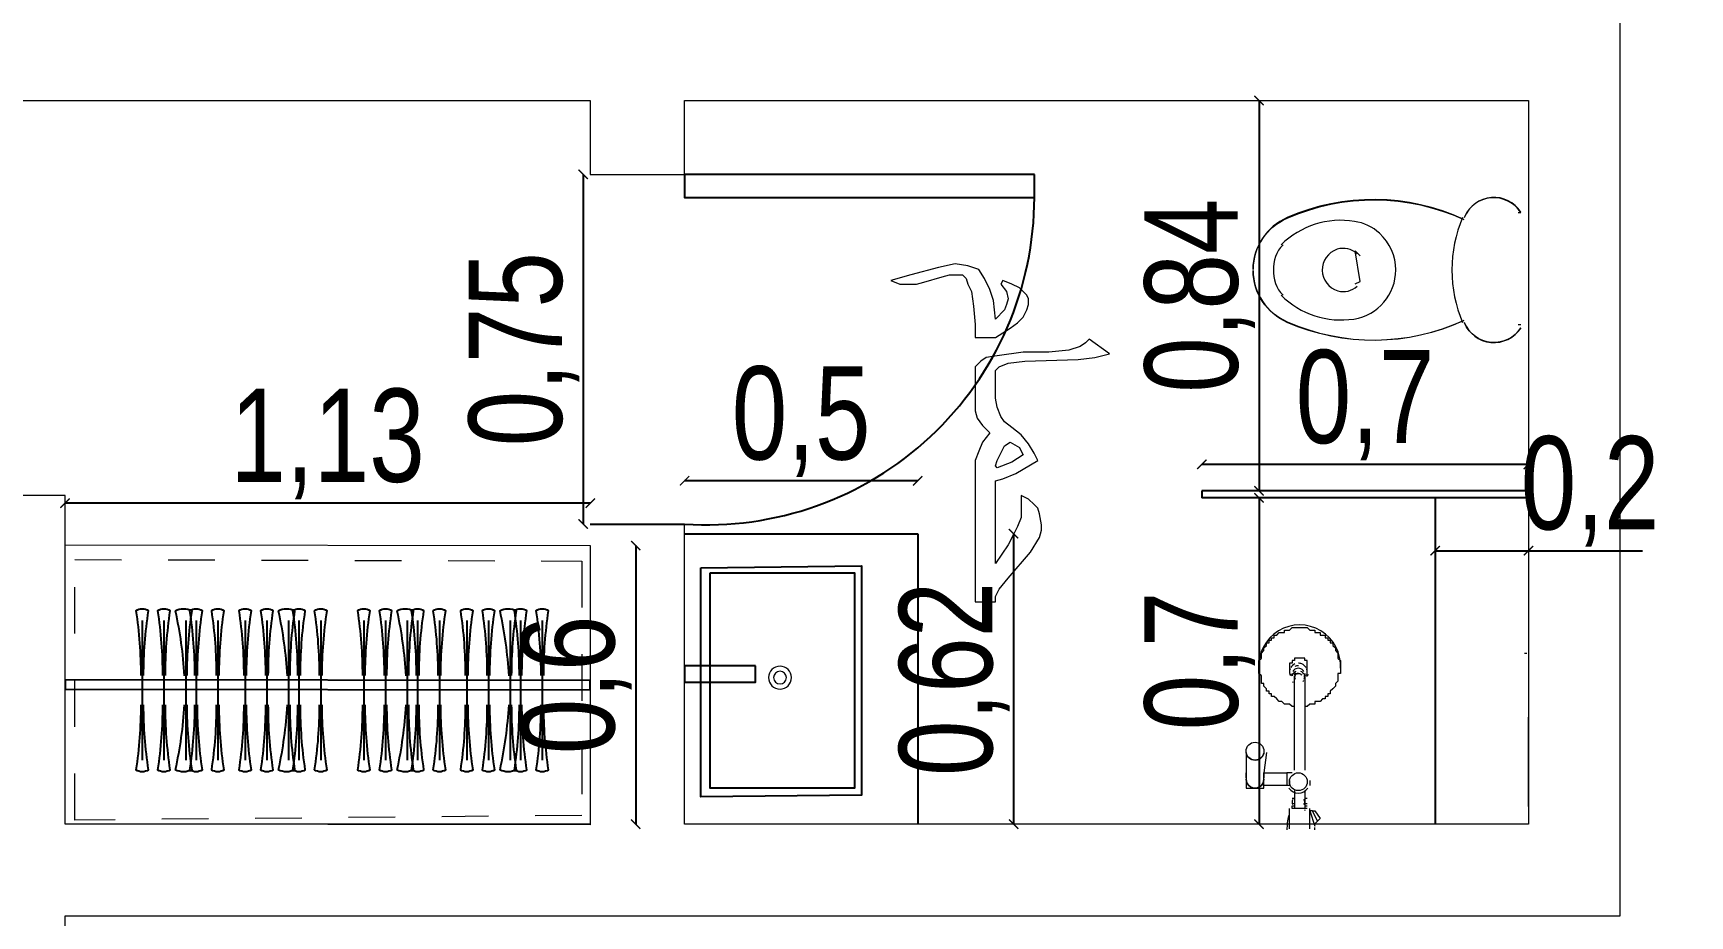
# Model space of a CAD drawing. Header units: inches. Extents: x -279 to 561, y -345 to 342.
# Drawn here: x -232.969 to -229.417, y -73.545 to -71.651 of the extents above; entities that cross this region are included whole.
import ezdxf

# ---------------------------------------------------------------- set-up
doc = ezdxf.new("R2010")
doc.units = ezdxf.units.IN
doc.header["$LTSCALE"] = 0.5
doc.header["$MEASUREMENT"] = 0
doc.linetypes.add('HIDDEN', pattern=[0.375, 0.25, -0.125])
for name, color, linetype in [('ac', 252, 'Continuous'), ('BATH', 252, 'Continuous'), ('PDF2_0', 7, 'Continuous'), ('PDF2_A-DETL', 7, 'Continuous'), ('PDF2_A-DOOR', 7, 'Continuous'), ('PDF2_A-WALL', 7, 'Continuous'), ('PDF2_P-SANR-FIXT', 7, 'Continuous'), ('PDF2_PDF_MOBILIARIO', 7, 'Continuous'), ('WAL', 7, 'Continuous')]:
    doc.layers.add(name, color=color, linetype=linetype)
doc.layers.add('axes', color=7, linetype='Continuous', true_color=0x6d504a)
doc.layers.add('es.writing', color=144, linetype='Continuous', lineweight=9)
doc.styles.add('ROM', font='AGENCYR.TTF', dxfattribs={"width": 0.8})
doc.dimstyles.new('Copy(9) of ISO-25', dxfattribs={"dimtxt": 0.2, "dimasz": 0.02, "dimexe": 0.05, "dimexo": 0.05, "dimgap": 0.02, "dimtad": 1, "dimtxsty": 'ROM', "dimblk": 'ARCHTICK', "dimcen": 0.03, "dimse1": 1, "dimse2": 1, "dimclrd": 248, "dimclrt": 248, "dimadec": 0, "dimazin": 0, "dimtfac": 1, "dimtmove": 0, "dimatfit": 3, "dimldrblk": 'DOT', "dimfxl": 1, "dimarcsym": 0})

# ---------------------------------------------------------------- blocks, each defined once
blk = doc.blocks.new('cdscvf')
at = {"layer": 'ac', "color": 18, "linetype": 'Continuous', "true_color": 0x000000}
for p, q in [((40.3082, -3.4045), (40.3082, -3.1049)), ((40.3548, -3.4045), (40.3548, -3.1049)), ((40.3548, -3.4045), (40.3548, -3.1049)), ((40.3548, -3.4045), (40.3548, -3.1049)), ((40.4015, -3.4045), (40.4015, -3.1049)), ((40.4236, -3.4045), (40.4236, -3.1049)), ((40.4702, -3.4045), (40.4702, -3.1049)), ((40.4702, -3.4045), (40.4702, -3.1049)), ((40.4702, -3.4045), (40.4702, -3.1049))]:
    blk.add_line(p, q, dxfattribs=at)
for centre, radius, start, end in [((40.3082, -3.1049), 0.025, 57.0785, 122.9215), ((39.3826, -3.2225), 0.9225, 359.9511, 8.641), ((41.2338, -3.2225), 0.9225, 171.359, 180.0489), ((40.3548, -3.1049), 0.025, 57.0785, 122.9215), ((40.3548, -3.1049), 0.025, 57.0785, 122.9215), ((40.3548, -3.1049), 0.025, 57.0785, 122.9215), ((39.4292, -3.2225), 0.9225, 359.9511, 8.641), ((39.4292, -3.2225), 0.9225, 359.9511, 8.641), ((39.4292, -3.2225), 0.9225, 359.9511, 8.641), ((41.2804, -3.2225), 0.9225, 171.359, 180.0489), ((41.2804, -3.2225), 0.9225, 171.359, 180.0489), ((41.2804, -3.2225), 0.9225, 171.359, 180.0489), ((40.397, -3.1224), 0.0425, 64.8975, 115.1025), ((39.4652, -3.2818), 0.935, 3.5897, 12.2214), ((41.3271, -3.2225), 0.9225, 171.359, 180.0489), ((40.4236, -3.1049), 0.025, 57.0785, 122.9215), ((39.4979, -3.2225), 0.9225, 359.9511, 8.641), ((41.3492, -3.2225), 0.9225, 171.359, 180.0489), ((40.4702, -3.1049), 0.025, 57.0785, 122.9215), ((40.4702, -3.1049), 0.025, 57.0785, 122.9215), ((40.4702, -3.1049), 0.025, 57.0785, 122.9215), ((39.5445, -3.2225), 0.9225, 359.9511, 8.641), ((39.5445, -3.2225), 0.9225, 359.9511, 8.641), ((39.5445, -3.2225), 0.9225, 359.9511, 8.641), ((41.3958, -3.2225), 0.9225, 171.359, 180.0489), ((41.3958, -3.2225), 0.9225, 171.359, 180.0489), ((41.3958, -3.2225), 0.9225, 171.359, 180.0489), ((39.3826, -3.2869), 0.9225, 351.359, 0.0489), ((41.2338, -3.2869), 0.9225, 179.9511, 188.641), ((39.4292, -3.2869), 0.9225, 351.359, 0.0489), ((39.4292, -3.2869), 0.9225, 351.359, 0.0489), ((39.4292, -3.2869), 0.9225, 351.359, 0.0489), ((41.2804, -3.2869), 0.9225, 179.9511, 188.641), ((41.2804, -3.2869), 0.9225, 179.9511, 188.641), ((41.2804, -3.2869), 0.9225, 179.9511, 188.641), ((39.4652, -3.2275), 0.935, 347.7786, 356.4103), ((41.3271, -3.2869), 0.9225, 179.9511, 188.641), ((39.4979, -3.2869), 0.9225, 351.359, 0.0489), ((41.3492, -3.2869), 0.9225, 179.9511, 188.641), ((39.5445, -3.2869), 0.9225, 351.359, 0.0489), ((39.5445, -3.2869), 0.9225, 351.359, 0.0489), ((39.5445, -3.2869), 0.9225, 351.359, 0.0489), ((41.3958, -3.2869), 0.9225, 179.9511, 188.641), ((41.3958, -3.2869), 0.9225, 179.9511, 188.641), ((41.3958, -3.2869), 0.9225, 179.9511, 188.641), ((40.3082, -3.4045), 0.025, 237.0785, 302.9215), ((40.3548, -3.4045), 0.025, 237.0785, 302.9215), ((40.3548, -3.4045), 0.025, 237.0785, 302.9215), ((40.3548, -3.4045), 0.025, 237.0785, 302.9215), ((40.397, -3.387), 0.0425, 244.8975, 295.1025), ((40.4236, -3.4045), 0.025, 237.0785, 302.9215), ((40.4702, -3.4045), 0.025, 237.0785, 302.9215), ((40.4702, -3.4045), 0.025, 237.0785, 302.9215), ((40.4702, -3.4045), 0.025, 237.0785, 302.9215)]:
    blk.add_arc(centre, radius, start, end, dxfattribs=at)
blk = doc.blocks.new('rew')
at = {"layer": 'PDF2_PDF_MOBILIARIO', "lineweight": 9}
for points in [[(-123.6461, -145.606), (-123.6461, -145.6114), (-123.6515, -145.6169), (-123.6515, -145.6224), (-123.6515, -145.6278), (-123.657, -145.6333), (-123.657, -145.6388), (-123.6625, -145.6442), (-123.6679, -145.6497), (-123.6679, -145.6552), (-123.6734, -145.6552), (-123.6734, -145.6606), (-123.6789, -145.6606), (-123.6789, -145.6661), (-123.6843, -145.6661), (-123.6898, -145.6716), (-123.6953, -145.6716), (-123.6953, -145.677), (-123.7007, -145.677), (-123.7062, -145.677), (-123.7117, -145.677), (-123.7171, -145.6825), (-123.7226, -145.6825), (-123.7281, -145.6825), (-123.7335, -145.6825), (-123.739, -145.6825), (-123.7445, -145.6825), (-123.7499, -145.677), (-123.7554, -145.677), (-123.7609, -145.677), (-123.7663, -145.6716), (-123.7718, -145.6716), (-123.7773, -145.6661), (-123.7827, -145.6661), (-123.7827, -145.6606), (-123.7882, -145.6606), (-123.7882, -145.6552), (-123.7936, -145.6552), (-123.7936, -145.6497), (-123.7991, -145.6497), (-123.7991, -145.6442), (-123.8046, -145.6388), (-123.8046, -145.6333), (-123.8046, -145.6278), (-123.81, -145.6278), (-123.81, -145.6224), (-123.81, -145.6169), (-123.8155, -145.6114), (-123.8155, -145.606), (-123.8155, -145.6005), (-123.8155, -145.595), (-123.8155, -145.5896), (-123.8155, -145.5841), (-123.8155, -145.5786), (-123.81, -145.5732), (-123.81, -145.5677), (-123.81, -145.5622), (-123.8046, -145.5622), (-123.8046, -145.5568), (-123.8046, -145.5513), (-123.7991, -145.5513), (-123.7991, -145.5458), (-123.7991, -145.5404), (-123.7936, -145.5404), (-123.7936, -145.5349), (-123.7882, -145.5349), (-123.7882, -145.5295), (-123.7827, -145.5295), (-123.7827, -145.524), (-123.7773, -145.524), (-123.7718, -145.5185), (-123.7663, -145.5185), (-123.7609, -145.5131), (-123.7554, -145.5131), (-123.7499, -145.5131), (-123.7445, -145.5076), (-123.739, -145.5076), (-123.7335, -145.5076), (-123.7281, -145.5076), (-123.7226, -145.5076), (-123.7171, -145.5076), (-123.7171, -145.5131), (-123.7117, -145.5131), (-123.7062, -145.5131), (-123.7007, -145.5131), (-123.6953, -145.5185), (-123.6898, -145.5185), (-123.6843, -145.524), (-123.6789, -145.5295), (-123.6734, -145.5295), (-123.6734, -145.5349), (-123.6679, -145.5349), (-123.6679, -145.5404), (-123.6625, -145.5404), (-123.6625, -145.5458), (-123.657, -145.5513), (-123.657, -145.5568), (-123.657, -145.5622), (-123.6515, -145.5622), (-123.6515, -145.5677), (-123.6515, -145.5732), (-123.6461, -145.5786), (-123.6461, -145.5841)], [(-123.422, -145.5677), (-123.422, -145.5622), (-123.4056, -145.5513), (-123.4001, -145.5568)], [(-123.4056, -145.5513), (-123.4056, -145.5513)], [(-123.7226, -145.5786), (-123.739, -145.5786), (-123.7445, -145.5786), (-123.7445, -145.5841), (-123.7499, -145.5841), (-123.7499, -145.5896), (-123.7499, -145.595), (-123.7499, -145.6005), (-123.7499, -145.606), (-123.7445, -145.606), (-123.7445, -145.6114), (-123.739, -145.6114), (-123.739, -145.6169), (-123.7226, -145.6169)], [(-123.4876, -145.5732), (-123.4766, -145.5732)], [(-123.4766, -145.5732), (-123.4766, -145.5732)], [(-123.4657, -145.5841), (-123.4275, -145.5841)], [(-123.4493, -145.5841), (-123.4493, -145.5786)], [(-123.4384, -145.5841), (-123.4384, -145.5786)], [(-123.4275, -145.5786), (-123.4275, -145.6114), (-123.4329, -145.6114), (-123.4329, -145.606)], [(-123.4329, -145.5841), (-123.4329, -145.5786)], [(-123.4329, -145.5786), (-123.4329, -145.5786)], [(-123.3837, -145.5732), (-123.4275, -145.5732)], [(-123.4275, -145.5786), (-123.4275, -145.5786)], [(-123.3947, -145.5622), (-123.4001, -145.5568), (-123.422, -145.5677), (-123.422, -145.5732), (-123.3892, -145.5622)], [(-123.422, -145.5622), (-123.422, -145.5622)], [(-123.7171, -145.606), (-123.7171, -145.606)], [(-123.504, -145.6114), (-123.504, -145.6224)], [(-123.504, -145.6114), (-123.504, -145.6114)], [(-123.504, -145.7098), (-123.4712, -145.7098), (-123.4712, -145.6716), (-123.504, -145.6716), (-123.504, -145.6224), (-123.4766, -145.6224), (-123.4766, -145.6716)], [(-123.4876, -145.6169), (-123.4766, -145.6169), (-123.4766, -145.6224)], [(-123.4766, -145.6114), (-123.4766, -145.6114)], [(-123.4657, -145.606), (-123.4275, -145.606)], [(-123.4493, -145.6114), (-123.4493, -145.606)], [(-123.4384, -145.6114), (-123.4384, -145.606)], [(-123.4329, -145.6114), (-123.4329, -145.6114)], [(-123.3837, -145.6169), (-123.4275, -145.6169)], [(-123.5477, -145.6661), (-123.504, -145.6716), (-123.493, -145.6716)], [(-123.504, -145.6716), (-123.504, -145.6716)], [(-123.493, -145.6716), (-123.504, -145.6716), (-123.493, -145.6716)], [(-123.504, -145.6716), (-123.504, -145.6716)], [(-123.4712, -145.6716), (-123.4712, -145.6716)], [(-123.504, -145.7098), (-123.504, -145.7098)], [(-123.493, -145.7098), (-123.504, -145.7098), (-123.493, -145.7098)], [(-123.504, -145.7098), (-123.504, -145.7098)], [(-123.4712, -145.7098), (-123.4712, -145.7098)]]:
    blk.add_lwpolyline(points, dxfattribs=at)
for points in [[(-123.7297, -145.5813, 0.160652), (-123.7375, -145.5904, 0.102173), (-123.739, -145.5978)], [(-123.7213, -145.586, 0.083514), (-123.7253, -145.5895, 0.076763), (-123.7269, -145.5924, 0.102048), (-123.7281, -145.5973, 0.102141), (-123.727, -145.6032, 0.0763), (-123.7248, -145.6067, 0.083514), (-123.7213, -145.6096)], [(-123.713, -145.5805, 0.132181), (-123.7199, -145.5786, 0.132223), (-123.7268, -145.5805)], [(-123.7158, -145.586, 0.083514), (-123.7193, -145.5889, 0.0763), (-123.7215, -145.5924)], [(-123.7131, -145.5852, -0.132077), (-123.709, -145.5841, 0.132077), (-123.7144, -145.5841, 0.132077), (-123.7171, -145.5841), (-123.7117, -145.5841), (-123.5094, -145.5841)], [(-123.7267, -145.6151, 0.132181), (-123.7198, -145.6169, 0.132223), (-123.713, -145.615)], [(-123.7193, -145.6067, -0.0763), (-123.7215, -145.6032, 0.0763), (-123.7193, -145.6067, 0.083514), (-123.7158, -145.6096)], [(-123.7185, -145.6048, 0.132077), (-123.7144, -145.606, -0.083815), (-123.7152, -145.6031, -0.102141), (-123.7171, -145.5973, 0.102039), (-123.716, -145.6032)], [(-123.7163, -145.5931, -0.076763), (-123.7131, -145.5907, 0.083815), (-123.7152, -145.5924, 0.102048), (-123.7171, -145.5978, -0.102048), (-123.7163, -145.5931)], [(-123.7171, -145.6114), (-123.7117, -145.6114, -0.083606), (-123.7157, -145.6143)], [(-123.5094, -145.606), (-123.7117, -145.606, 0.132077), (-123.709, -145.606, 0.132077), (-123.7048, -145.6048)], [(-123.549, -145.6716, -0.928064), (-123.5477, -145.7098), (-123.504, -145.7098), (-123.493, -145.7098)]]:
    blk.add_lwpolyline(points, format="xyb", dxfattribs=at)
blk.add_lwpolyline([(-123.4903, -145.7098, 1.000041), (-123.4903, -145.6716, -1.000041)], format="xyb", close=True, dxfattribs=at)
for centre in [(-123.4848, -145.5978), (-123.5504, -145.6907)]:
    blk.add_circle(centre, 0.0191, dxfattribs=at)
for centre, radius, start, end in [((-123.7335, -145.595), 0.0876, 86.4237, 273.5763), ((-123.7253, -145.5923), 0.0191, 40.6616, 59.7771), ((-123.7258, -145.5981), 0.0198, 38.4884, 40.77), ((-123.7089, -145.5923), 0.0082, 59.8903, 89.9997), ((-123.7089, -145.5978), 0.0137, 49.353, 59.9387), ((-123.4848, -145.5978), 0.0246, 304.2862, 55.7138), ((-123.4411, -145.5923), 0.0082, 50.395, 129.605), ((-123.386, -145.6201), 0.0525, 134.7449, 137.1608), ((-123.381, -145.7019), 0.1397, 90.273, 92.2842), ((-123.7199, -145.5978), 0.0191, 202.6387, 239.1454), ((-123.7144, -145.5978), 0.0191, 179.8888, 203.2269), ((-123.7089, -145.5978), 0.0082, 239.8903, 269.9997), ((-123.7034, -145.6033), 0.00816, 295.8039, 314.9907), ((-123.4411, -145.6032), 0.0082, 230.395, 309.605), ((-123.381, -145.483), 0.1394, 257.1566, 269.7303), ((-123.4903, -145.6907), 0.0191, 269.9976, 90.0024), ((-123.4903, -145.6907), 0.0191, 269.9976, 90.0024), ((-123.4903, -145.6907), 0.0191, 269.9976, 90.0024)]:
    blk.add_arc(centre, radius, start, end, dxfattribs=at)
blk = doc.blocks.new('_ArchTick')
at = {"color": 0, "linetype": 'ByBlock', "const_width": 0.15}
blk.add_lwpolyline([(-0.5, -0.5), (0.5, 0.5)], dxfattribs=at)
blk = doc.blocks.new('*D290')
at = {"layer": 'Defpoints', "color": 0, "transparency": 16777216}
for p in [(-232.9005, -72.6594), (-232.9005, -72.7042), (-231.7746, -72.7042)]:
    blk.add_point(p, dxfattribs=at)
at = {"layer": 'WAL', "color": 248, "lineweight": -2, "transparency": 16777216}
blk.add_line((-231.7746, -72.6594), (-232.9005, -72.6594), dxfattribs=at)
at = {"layer": 'WAL', "color": 248, "lineweight": -2, "transparency": 16777216, "xscale": 0.02, "yscale": 0.02, "zscale": 0.02, "rotation": 180}
blk.add_blockref('_ArchTick', (-232.9005, -72.6594), dxfattribs=at)
at = {"layer": 'WAL', "color": 248, "lineweight": -2, "transparency": 16777216, "xscale": 0.02, "yscale": 0.02, "zscale": 0.02}
blk.add_blockref('_ArchTick', (-231.7746, -72.6594), dxfattribs=at)
at = {"layer": 'WAL', "color": 248, "transparency": 16777216, "insert": (-232.3376, -72.5323), "char_height": 0.2, "attachment_point": 5, "style": 'ROM'}
blk.add_mtext('1,13', dxfattribs=at)
blk = doc.blocks.new('_DOT')
at = {"color": 0, "linetype": 'ByBlock'}
blk.add_line((-0.5, 0), (-1, 0), dxfattribs=at)
at = {"color": 0, "linetype": 'ByBlock', "const_width": 0.5}
blk.add_lwpolyline([(-0.25, 0, 1), (0.25, 0, 1)], format="xyb", close=True, dxfattribs=at)
blk = doc.blocks.new('*D291')
at = {"layer": 'Defpoints', "color": 0, "transparency": 16777216}
for p in [(-231.7746, -72.7505), (-231.7746, -73.3479), (-231.6771, -73.3479)]:
    blk.add_point(p, dxfattribs=at)
at = {"layer": 'WAL', "color": 248, "lineweight": -2, "transparency": 16777216}
blk.add_line((-231.6771, -72.7505), (-231.6771, -73.3479), dxfattribs=at)
at = {"layer": 'WAL', "color": 248, "lineweight": -2, "transparency": 16777216, "xscale": 0.02, "yscale": 0.02, "zscale": 0.02}
for p, rotation in [((-231.6771, -72.7505), 90), ((-231.6771, -73.3479), 270)]:
    blk.add_blockref('_ArchTick', p, dxfattribs=dict(at, rotation=rotation))
at = {"layer": 'WAL', "color": 248, "transparency": 16777216, "insert": (-231.8042, -73.0492), "char_height": 0.2, "attachment_point": 5, "rotation": 90, "style": 'ROM'}
blk.add_mtext('0,6', dxfattribs=at)
blk = doc.blocks.new('*D292')
at = {"layer": 'Defpoints', "color": 0, "transparency": 16777216}
for p in [(-231.7746, -71.9542), (-231.7896, -72.7042), (-231.7068, -72.7042)]:
    blk.add_point(p, dxfattribs=at)
at = {"layer": 'WAL', "color": 248, "lineweight": -2, "transparency": 16777216}
blk.add_line((-231.7896, -71.9542), (-231.7896, -72.7042), dxfattribs=at)
at = {"layer": 'WAL', "color": 248, "lineweight": -2, "transparency": 16777216, "xscale": 0.02, "yscale": 0.02, "zscale": 0.02}
for p, rotation in [((-231.7896, -71.9542), 90), ((-231.7896, -72.7042), 270)]:
    blk.add_blockref('_ArchTick', p, dxfattribs=dict(at, rotation=rotation))
at = {"layer": 'WAL', "color": 248, "transparency": 16777216, "insert": (-231.9167, -72.3292), "char_height": 0.2, "attachment_point": 5, "rotation": 90, "style": 'ROM'}
blk.add_mtext('0,75', dxfattribs=at)
blk = doc.blocks.new('*D293')
at = {"layer": 'Defpoints', "color": 0, "transparency": 16777216}
for p in [(-231.0724, -72.7249), (-231.0724, -73.3479), (-230.8669, -73.3479)]:
    blk.add_point(p, dxfattribs=at)
at = {"layer": 'WAL', "color": 248, "lineweight": -2, "transparency": 16777216}
blk.add_line((-230.8669, -72.7249), (-230.8669, -73.3479), dxfattribs=at)
at = {"layer": 'WAL', "color": 248, "lineweight": -2, "transparency": 16777216, "xscale": 0.02, "yscale": 0.02, "zscale": 0.02}
for p, rotation in [((-230.8669, -72.7249), 90), ((-230.8669, -73.3479), 270)]:
    blk.add_blockref('_ArchTick', p, dxfattribs=dict(at, rotation=rotation))
at = {"layer": 'WAL', "color": 248, "transparency": 16777216, "insert": (-230.994, -73.0364), "char_height": 0.2, "attachment_point": 5, "rotation": 90, "style": 'ROM'}
blk.add_mtext('0,62', dxfattribs=at)
blk = doc.blocks.new('*D294')
at = {"layer": 'Defpoints', "color": 0, "transparency": 16777216}
for p in [(-231.5724, -72.6114), (-231.5724, -72.7249), (-231.0724, -72.7249)]:
    blk.add_point(p, dxfattribs=at)
at = {"layer": 'WAL', "color": 248, "lineweight": -2, "transparency": 16777216}
blk.add_line((-231.0724, -72.6114), (-231.5724, -72.6114), dxfattribs=at)
at = {"layer": 'WAL', "color": 248, "lineweight": -2, "transparency": 16777216, "xscale": 0.02, "yscale": 0.02, "zscale": 0.02, "rotation": 180}
blk.add_blockref('_ArchTick', (-231.5724, -72.6114), dxfattribs=at)
at = {"layer": 'WAL', "color": 248, "lineweight": -2, "transparency": 16777216, "xscale": 0.02, "yscale": 0.02, "zscale": 0.02}
blk.add_blockref('_ArchTick', (-231.0724, -72.6114), dxfattribs=at)
at = {"layer": 'WAL', "color": 248, "transparency": 16777216, "insert": (-231.3224, -72.4844), "char_height": 0.2, "attachment_point": 5, "style": 'ROM'}
blk.add_mtext('0,5', dxfattribs=at)
blk = doc.blocks.new('*D295')
at = {"layer": 'Defpoints', "color": 0, "transparency": 16777216}
for p in [(-230.4633, -72.5763), (-229.7633, -72.6114), (-230.4633, -72.6404)]:
    blk.add_point(p, dxfattribs=at)
at = {"layer": 'WAL', "color": 248, "lineweight": -2, "transparency": 16777216}
blk.add_line((-229.7633, -72.5763), (-230.4633, -72.5763), dxfattribs=at)
at = {"layer": 'WAL', "color": 248, "lineweight": -2, "transparency": 16777216, "xscale": 0.02, "yscale": 0.02, "zscale": 0.02, "rotation": 180}
blk.add_blockref('_ArchTick', (-230.4633, -72.5763), dxfattribs=at)
at = {"layer": 'WAL', "color": 248, "lineweight": -2, "transparency": 16777216, "xscale": 0.02, "yscale": 0.02, "zscale": 0.02}
blk.add_blockref('_ArchTick', (-229.7633, -72.5763), dxfattribs=at)
at = {"layer": 'WAL', "color": 248, "transparency": 16777216, "insert": (-230.1133, -72.4492), "char_height": 0.2, "attachment_point": 5, "style": 'ROM'}
blk.add_mtext('0,7', dxfattribs=at)
blk = doc.blocks.new('*D101')
at = {"layer": 'Defpoints', "color": 0, "transparency": 16777216}
for p in [(-230.194, -72.6479), (-230.3407, -73.3479), (-230.194, -73.3479)]:
    blk.add_point(p, dxfattribs=at)
at = {"layer": 'WAL', "color": 248, "lineweight": -2, "transparency": 16777216}
blk.add_line((-230.3407, -72.6479), (-230.3407, -73.3479), dxfattribs=at)
at = {"layer": 'WAL', "color": 248, "lineweight": -2, "transparency": 16777216, "xscale": 0.02, "yscale": 0.02, "zscale": 0.02}
for p, rotation in [((-230.3407, -72.6479), 90), ((-230.3407, -73.3479), 270)]:
    blk.add_blockref('_ArchTick', p, dxfattribs=dict(at, rotation=rotation))
at = {"layer": 'WAL', "color": 248, "transparency": 16777216, "insert": (-230.4678, -72.9979), "char_height": 0.2, "attachment_point": 5, "rotation": 90, "style": 'ROM'}
blk.add_mtext('0,7', dxfattribs=at)
blk = doc.blocks.new('*D296')
at = {"layer": 'Defpoints', "color": 0, "transparency": 16777216}
for p in [(-229.8144, -71.7957), (-230.3407, -72.6329), (-229.8144, -72.6329)]:
    blk.add_point(p, dxfattribs=at)
at = {"layer": 'WAL', "color": 248, "lineweight": -2, "transparency": 16777216}
blk.add_line((-230.3407, -71.7957), (-230.3407, -72.6329), dxfattribs=at)
at = {"layer": 'WAL', "color": 248, "lineweight": -2, "transparency": 16777216, "xscale": 0.02, "yscale": 0.02, "zscale": 0.02}
for p, rotation in [((-230.3407, -71.7957), 90), ((-230.3407, -72.6329), 270)]:
    blk.add_blockref('_ArchTick', p, dxfattribs=dict(at, rotation=rotation))
at = {"layer": 'WAL', "color": 248, "transparency": 16777216, "insert": (-230.4678, -72.2143), "char_height": 0.2, "attachment_point": 5, "rotation": 90, "style": 'ROM'}
blk.add_mtext('0,84', dxfattribs=at)
blk = doc.blocks.new('*D326')
at = {"layer": 'Defpoints', "color": 0, "transparency": 16777216}
for p in [(-229.7633, -72.7613), (-229.9633, -72.967), (-229.7633, -72.967)]:
    blk.add_point(p, dxfattribs=at)
at = {"layer": 'WAL', "color": 248, "lineweight": -2, "transparency": 16777216}
for p, q in [((-229.9633, -72.7613), (-229.7633, -72.7613)), ((-229.7633, -72.7613), (-229.5186, -72.7613))]:
    blk.add_line(p, q, dxfattribs=at)
at = {"layer": 'WAL', "color": 248, "lineweight": -2, "transparency": 16777216, "xscale": 0.02, "yscale": 0.02, "zscale": 0.02, "rotation": 180}
blk.add_blockref('_ArchTick', (-229.9633, -72.7613), dxfattribs=at)
at = {"layer": 'WAL', "color": 248, "lineweight": -2, "transparency": 16777216, "xscale": 0.02, "yscale": 0.02, "zscale": 0.02}
blk.add_blockref('_ArchTick', (-229.7633, -72.7613), dxfattribs=at)
at = {"layer": 'WAL', "color": 248, "transparency": 16777216, "insert": (-229.6309, -72.6342), "char_height": 0.2, "attachment_point": 5, "style": 'ROM'}
blk.add_mtext('0,2', dxfattribs=at)
blk = doc.blocks.new('ewefr')
at = {"layer": 'PDF2_A-DETL', "lineweight": 9}
for points in [[(-122.7087, -151.6782), (-122.6486, -151.6782), (-122.6048, -151.6509), (-122.583, -151.6345), (-122.5666, -151.6181), (-122.5556, -151.5963), (-122.5502, -151.5799), (-122.5502, -151.5635), (-122.5556, -151.5525), (-122.5666, -151.5416), (-122.5775, -151.5307), (-122.5994, -151.5197), (-122.6267, -151.5088), (-122.6322, -151.5197), (-122.6158, -151.5416), (-122.6103, -151.5635), (-122.6158, -151.5799), (-122.6212, -151.5963), (-122.6486, -151.6236), (-122.654, -151.5689), (-122.665, -151.5361), (-122.6814, -151.5033), (-122.6978, -151.476), (-122.7305, -151.4651), (-122.7688, -151.4596), (-122.818, -151.4705), (-122.9, -151.4924), (-122.9601, -151.5088), (-122.9328, -151.5197), (-122.9054, -151.5197), (-122.8836, -151.5197), (-122.8617, -151.5143), (-122.8071, -151.4979), (-122.7852, -151.4924), (-122.7579, -151.4924), (-122.7469, -151.4924), (-122.736, -151.5033), (-122.7305, -151.5197), (-122.7196, -151.5416), (-122.7142, -151.5853), (-122.7087, -151.64)], [(-122.7087, -152.4653), (-122.6486, -152.4653), (-122.6486, -152.4489), (-122.6376, -152.427), (-122.6103, -152.3942), (-122.5447, -152.3177), (-122.5174, -152.274), (-122.5119, -152.2521), (-122.5119, -152.2357), (-122.5174, -152.2029), (-122.5229, -152.1865), (-122.5338, -152.1756), (-122.5502, -152.1592), (-122.572, -152.1483), (-122.572, -152.1865), (-122.572, -152.2139), (-122.583, -152.2412), (-122.5939, -152.2631), (-122.6103, -152.2958), (-122.6486, -152.3505), (-122.6486, -152.1046), (-122.6267, -152.0991), (-122.5884, -152.0827), (-122.5229, -152.0444), (-122.5338, -152.0226), (-122.5502, -151.9952), (-122.572, -151.9679), (-122.5994, -151.946), (-122.6212, -151.9297), (-122.6322, -151.9133), (-122.6431, -151.8859), (-122.6486, -151.8586), (-122.6486, -151.8313), (-122.6486, -151.8094), (-122.6486, -151.7875), (-122.6486, -151.7766), (-122.6376, -151.7657), (-122.6103, -151.7548), (-122.5611, -151.7493), (-122.4026, -151.7438), (-122.3534, -151.7384), (-122.3097, -151.7274), (-122.3698, -151.6837), (-122.3808, -151.6946), (-122.3971, -151.7056), (-122.4299, -151.7165), (-122.4901, -151.722), (-122.5666, -151.722), (-122.6431, -151.7329), (-122.6759, -151.7384), (-122.6923, -151.7493), (-122.7087, -151.7657), (-122.7087, -151.7875), (-122.7087, -151.8094), (-122.7087, -151.8313), (-122.7087, -151.8641), (-122.7087, -151.8969), (-122.7032, -151.9187), (-122.6868, -151.9406), (-122.665, -151.9624), (-122.6868, -151.9898), (-122.6978, -152.0171), (-122.7087, -152.0444), (-122.7087, -152.0663), (-122.7087, -152.0827), (-122.7087, -152.1046)], [(-122.6431, -152.0663), (-122.6486, -152.0608), (-122.6431, -152.0444), (-122.6322, -152.0226), (-122.6212, -152.0007), (-122.6048, -151.9898), (-122.5775, -152.0062), (-122.572, -152.0171), (-122.5666, -152.028), (-122.5994, -152.0499)]]:
    blk.add_lwpolyline(points, close=True, dxfattribs=at)

msp = doc.modelspace()

# ---------------------------------------------------------------- linework, layer by layer
for p, q in [((-230.8224, -72.0034), (-230.8224, -71.9542)), ((-231.5724, -72.0034), (-230.8224, -72.0034)), ((-229.7633, -72.6329), (-230.4633, -72.6329)), ((-230.4633, -72.6329), (-230.4633, -72.6479)), ((-229.7633, -72.6479), (-230.4633, -72.6479)), ((-229.9633, -72.6479), (-229.9633, -73.3479)), ((-231.7746, -72.7042), (-231.5724, -72.7042)), ((-231.5724, -72.7249), (-231.0724, -72.7249)), ((-231.0724, -72.7249), (-231.0724, -73.3479))]:
    msp.add_line(p, q)
for points in [[(-231.5376, -72.798), (-231.1928, -72.7939), (-231.1928, -73.2854), (-231.5376, -73.2895)], [(-231.5177, -72.8089), (-231.2079, -72.8089), (-231.2079, -73.2704), (-231.5177, -73.2704)]]:
    msp.add_lwpolyline(points, close=True)
at = {"color": 250, "linetype": 'Continuous', "ltscale": 0.3}
msp.add_lwpolyline([(-231.7746, -73.0599), (-231.7746, -73.0399), (-232.9005, -73.0385), (-232.9005, -73.0585)], close=True, dxfattribs=at)
msp.add_arc((-231.5248, -72.0034), 0.7024, 266.1162, 0)
at = {"layer": 'BATH', "color": 37, "ltscale": 0.025}
msp.add_lwpolyline([(-231.4203, -73.0084), (-231.5724, -73.0084), (-231.5724, -73.0437), (-231.4203, -73.0437)], close=True, dxfattribs=at)
at = {"layer": 'es.writing', "color": 18, "lineweight": 5, "ltscale": 0.08, "true_color": 0x000000}
msp.add_lwpolyline([(-231.7746, -73.3493), (-232.9005, -73.3479), (-232.9005, -72.7491), (-231.7746, -72.7505)], close=True, dxfattribs=at)
at = {"layer": 'es.writing', "color": 18, "linetype": 'HIDDEN', "lineweight": 5, "ltscale": 0.08, "true_color": 0x000000}
msp.add_lwpolyline([(-231.7929, -73.3293), (-232.8794, -73.3393), (-232.8794, -72.7804), (-231.7929, -72.7835)], close=True, dxfattribs=at)
at = {"layer": 'PDF2_0', "lineweight": 9}
msp.add_lwpolyline([(-229.7633, -73.3097), (-229.7633, -73.1184)], dxfattribs=at)
at = {"layer": 'PDF2_A-DETL', "lineweight": 9}
msp.add_lwpolyline([(-231.5724, -71.9542), (-231.5505, -71.9542)], dxfattribs=at)
at = {"layer": 'PDF2_A-DOOR', "lineweight": 25}
msp.add_lwpolyline([(-230.8224, -71.9542), (-231.5724, -71.9542), (-231.5724, -72.0034), (-230.8224, -72.0034)], dxfattribs=at)
at = {"layer": 'PDF2_A-WALL', "lineweight": 9}
for p, q in [((-233.0809, -71.7957), (-231.7746, -71.7957)), ((-231.7746, -71.7957), (-231.7746, -71.9542)), ((-231.5724, -71.9542), (-231.5724, -71.7957)), ((-231.5724, -71.7957), (-229.7633, -71.7957)), ((-229.7633, -71.7957), (-229.7633, -73.3479)), ((-231.7746, -71.9542), (-231.5724, -71.9542)), ((-232.9005, -72.6429), (-233.0973, -72.6429)), ((-232.9005, -73.3479), (-232.9005, -72.6429)), ((-231.5724, -72.7042), (-231.7746, -72.7042)), ((-231.5724, -73.3479), (-231.5724, -72.7042)), ((-231.7746, -72.8724), (-231.7746, -73.3479)), ((-231.7746, -73.3479), (-232.9005, -73.3479)), ((-229.7633, -73.3479), (-231.5724, -73.3479))]:
    msp.add_line(p, q, dxfattribs=at)
msp.add_lwpolyline([(-229.5665, -73.5447), (-229.5665, -65.7836), (-227.8011, -65.7836), (-227.8011, -75.3483), (-232.9005, -75.3483), (-232.9005, -73.5447)], close=True, dxfattribs=at)
at = {"layer": 'PDF2_P-SANR-FIXT', "lineweight": 18}
for points in [[(-230.2803, -72.0481, -0.214584), (-229.9016, -72.0508, 0.21441), (-230.2802, -72.0466, 0.294652), (-230.3536, -72.158, -0.294652), (-230.2803, -72.0481)], [(-229.7851, -72.0362), (-229.7797, -72.0362, 0.616087), (-229.9008, -72.047)], [(-230.2931, -72.2135, 0.237716), (-230.1372, -72.2644, 0.368464), (-230.0475, -72.1592, 0.210543), (-230.0821, -72.0805, 0.146578), (-230.1361, -72.0549, 0.237716), (-230.2931, -72.1049)], [(-230.1305, -72.1247, 0.278182), (-230.1733, -72.1148, 0.737458), (-230.1716, -72.2038, 0.278202), (-230.1305, -72.1936)], [(-229.9008, -72.2713, 0.616087), (-229.7793, -72.2831, -0.604481), (-229.8999, -72.2734)]]:
    msp.add_lwpolyline(points, format="xyb", dxfattribs=at)
for points in [[(-230.1349, -72.1892), (-230.124, -72.1838), (-230.1349, -72.1182), (-230.124, -72.1291)], [(-229.7797, -72.2767), (-229.7851, -72.2767)]]:
    msp.add_lwpolyline(points, dxfattribs=at)
for points in [[(-230.2802, -72.2717, -0.294652), (-230.3536, -72.1603, 0.294652), (-230.2803, -72.2702, 0.21441), (-229.9016, -72.2675, -0.214584)], [(-231.3431, -73.0335, 1), (-231.3923, -73.0335, 1)], [(-231.3814, -73.0335, 0.999999), (-231.354, -73.0335, 0.999999)]]:
    msp.add_lwpolyline(points, format="xyb", close=True, dxfattribs=at)
for centre, radius, start, end in [((-229.8371, -72.0717), 0.0683, 32.271, 156.8796), ((-229.6403, -72.1592), 0.2869, 156.8788, 203.1212), ((-230.2415, -72.1537), 0.0683, 134.3956, 185.836), ((-230.2415, -72.1646), 0.0683, 174.164, 225.6044)]:
    msp.add_arc(centre, radius, start, end, dxfattribs=at)
at = {"layer": 'PDF2_PDF_MOBILIARIO', "lineweight": 9}
msp.add_arc((-229.766, -73.1214), 0.1397, 90.273, 92.2842, dxfattribs=at)

# ---------------------------------------------------------------- block references
at = {"xscale": 0.72091358921907, "yscale": 0.72091358921907, "zscale": 0.72091358921907}
msp.add_blockref('ewefr', (-142.4868, 37.0431), dxfattribs=at)
at = {"rotation": 270}
msp.add_blockref('rew', (-84.6586, -196.7417), dxfattribs=at)
at = {"layer": 'axes', "xscale": -1, "rotation": 180}
for p in [(-273.0433, -76.3155, 0), (-272.8226, -76.3155, 0), (-272.5682, -76.3155, 0), (-272.3476, -76.3155, 0)]:
    msp.add_blockref('cdscvf', p, dxfattribs=at)

# ---------------------------------------------------------------- dimensions: what is measured, and where the dimension line sits
at = {"layer": 'WAL'}
for base, p1, p2, picture, middle in [((-230.3407, -72.6329), (-229.8144, -71.7957), (-229.8144, -72.6329), '*D296', (-230.4678, -72.2143)), ((-231.7896, -72.7042), (-231.7746, -71.9542), (-231.7068, -72.7042), '*D292', (-231.9167, -72.3292)), ((-230.3407, -73.3479), (-230.194, -72.6479), (-230.194, -73.3479), '*D101', (-230.4678, -72.9979)), ((-231.6771, -73.3479), (-231.7746, -72.7505), (-231.7746, -73.3479), '*D291', (-231.8042, -73.0492)), ((-230.8669, -73.3479), (-231.0724, -72.7249), (-231.0724, -73.3479), '*D293', (-230.994, -73.0364))]:
    dim = msp.add_linear_dim(base=base, p1=p1, p2=p2, angle=90, dimstyle='Copy(9) of ISO-25', dxfattribs=at)
    dim.commit()
    dim.dimension.update_dxf_attribs({"geometry": picture, "text_midpoint": middle})
for base, p1, p2, picture, middle in [((-230.4633, -72.5763), (-229.7633, -72.6114), (-230.4633, -72.6404), '*D295', (-230.1133, -72.4492)), ((-231.5724, -72.6114), (-231.0724, -72.7249), (-231.5724, -72.7249), '*D294', (-231.3224, -72.4844)), ((-232.9005, -72.6594), (-231.7746, -72.7042), (-232.9005, -72.7042), '*D290', (-232.3376, -72.5323)), ((-229.7633, -72.7613), (-229.9633, -72.967), (-229.7633, -72.967), '*D326', (-229.6309, -72.6342))]:
    dim = msp.add_linear_dim(base=base, p1=p1, p2=p2, dimstyle='Copy(9) of ISO-25', dxfattribs=at)
    dim.commit()
    dim.dimension.update_dxf_attribs({"geometry": picture, "text_midpoint": middle})

doc.saveas('drawing.dxf')
